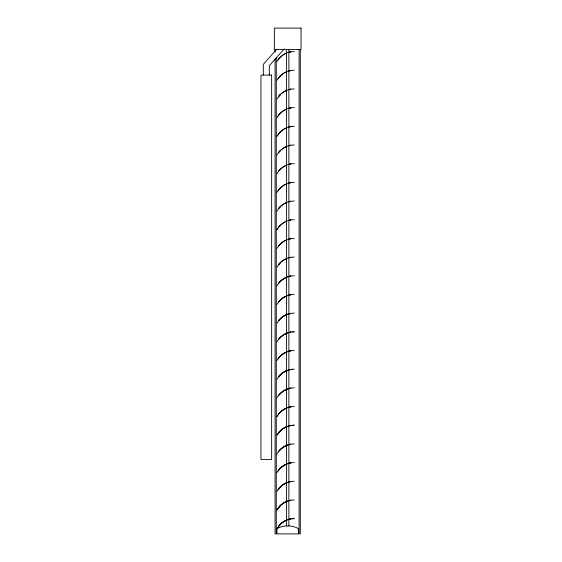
<?xml version="1.0" encoding="UTF-8"?>
<svg xmlns="http://www.w3.org/2000/svg" width="562" height="562" viewBox="0 0 562 562"><rect width="100%" height="100%" fill="white"/><g stroke="black" fill="none" stroke-linecap="round" stroke-linejoin="round"><path stroke-width="0.84" d="M277.017 61.462L279.026 58.603L277.958 59.986M277.017 80.148L280.199 76.011M277.017 98.835L280.199 94.69L279.026 95.976A19.874 19.874 0 0 1 290.786 89.175L289.1 89.555A19.902 19.902 0 0 1 290.8 89.175M277.017 117.514L280.199 113.376M277.017 154.88L279.026 152.028M277.017 173.567L279.026 170.708M277.017 192.253L280.199 188.108M277.017 210.933L279.026 208.073M277.958 228.144L277.017 229.619L279.026 226.76M277.017 248.306L279.026 245.446M277.017 266.985L279.026 264.126M277.017 285.672L279.026 282.812M277.017 304.358L279.026 301.499M277.017 323.038L279.026 320.178M277.017 341.724L279.026 338.865M277.017 360.404L280.199 356.266A19.818 19.818 0 0 1 289.093 351.131A19.902 19.902 0 0 1 290.8 350.744L294.27 350.442M277.017 379.09L280.199 374.952A19.818 19.818 0 0 1 289.093 369.817A19.902 19.902 0 0 1 290.8 369.431L292.521 369.213M277.017 397.777L279.026 394.917M277.958 414.981L277.017 416.456L279.026 413.597M277.958 433.667L277.017 435.143L279.026 432.283M277.017 453.829L279.026 450.97M277.017 472.509L280.199 468.371A19.818 19.818 0 0 1 289.093 463.236A19.902 19.902 0 0 1 290.8 462.849L294.27 462.547M277.017 491.195L280.199 487.05A19.818 19.818 0 0 1 289.093 481.922A19.902 19.902 0 0 1 290.8 481.536L294.27 481.234M277.958 78.673L279.026 77.289M277.958 116.039L279.026 114.655M279.026 133.342L277.017 136.201L280.199 132.056M277.958 190.778L279.026 189.394M277.958 358.928L279.026 357.544M277.958 471.033L279.026 469.649M277.958 489.72L279.026 488.336M276.687 49.316L263.297 64.398L263.297 75.076M284.246 48.894L269.31 65.719L269.31 75.076M294.27 51.5L290.8 51.809A19.902 19.902 0 0 0 289.1 52.182L290.793 51.816A19.874 19.874 0 0 0 279.019 58.603L280.199 57.324M294.27 144.919L290.8 145.228A19.902 19.902 0 0 0 289.1 145.6L290.793 145.235A19.874 19.874 0 0 0 279.019 152.021L280.199 150.742M294.27 163.605L290.8 163.914A19.902 19.902 0 0 0 289.1 164.287L290.793 163.914A19.874 19.874 0 0 0 279.019 170.708L280.199 169.429M294.27 200.971L290.8 201.28A19.902 19.902 0 0 0 289.1 201.653L290.793 201.287A19.874 19.874 0 0 0 279.019 208.073L280.199 206.795M294.27 219.658L290.8 219.96A19.902 19.902 0 0 0 289.1 220.339L290.793 219.967A19.874 19.874 0 0 0 279.019 226.76L280.199 225.481M294.27 238.337L290.8 238.646A19.902 19.902 0 0 0 289.1 239.019L290.793 238.653A19.874 19.874 0 0 0 279.019 245.446L280.199 244.161M290.786 257.333A19.874 19.874 0 0 0 279.019 264.126L280.199 262.847M279.026 282.812L280.199 281.527A19.818 19.818 0 0 1 289.093 276.399L290.793 276.019A19.874 19.874 0 0 0 279.019 282.812A19.902 19.902 0 0 1 285.847 277.572M289.1 295.078L290.793 294.706A19.874 19.874 0 0 0 279.019 301.492L280.199 300.213A19.818 19.818 0 0 1 289.093 295.078A19.902 19.902 0 0 1 290.8 294.692L294.27 294.39M289.1 313.758L290.793 313.385A19.874 19.874 0 0 0 279.019 320.178L280.199 318.9A19.818 19.818 0 0 1 289.093 313.765A19.902 19.902 0 0 1 290.8 313.378L294.27 313.076M289.1 332.444L290.793 332.072A19.874 19.874 0 0 0 279.019 338.865L280.199 337.579A19.818 19.818 0 0 1 289.093 332.451A19.902 19.902 0 0 1 290.8 332.065M279.026 376.231L280.199 374.952M289.1 388.497L290.793 388.124A19.874 19.874 0 0 0 279.019 394.917L280.199 393.632A19.818 19.818 0 0 1 289.093 388.497A19.902 19.902 0 0 1 290.8 388.117L294.27 387.808M289.1 407.176L290.793 406.811A19.874 19.874 0 0 0 279.019 413.597L280.199 412.318A19.818 19.818 0 0 1 289.093 407.183A19.902 19.902 0 0 1 290.8 406.797L294.27 406.495M280.199 431.005A19.818 19.818 0 0 1 289.093 425.87L290.793 425.49A19.874 19.874 0 0 0 279.019 432.283L281.478 429.832M294.27 443.861L290.8 444.17A19.902 19.902 0 0 0 289.1 444.542L290.793 444.177A19.874 19.874 0 0 0 279.019 450.963L280.199 449.684A19.818 19.818 0 0 1 289.093 444.549M280.199 505.737L277.017 509.874L280.199 505.737A19.818 19.818 0 0 1 289.093 500.602A19.902 19.902 0 0 1 290.8 500.215L294.27 499.913M280.199 524.423L277.017 528.561L277.017 533.9L298.366 533.9L298.366 528.561A22.691 22.691 0 0 0 277.017 528.561L280.199 524.423A19.818 19.818 0 0 1 289.093 519.288L290.793 518.909A19.874 19.874 0 0 0 279.019 525.702A19.902 19.902 0 0 1 285.847 520.468M292.521 126.317L290.8 126.541A19.902 19.902 0 0 0 289.1 126.914L290.793 126.548A19.874 19.874 0 0 0 279.019 133.342A19.902 19.902 0 0 1 285.847 128.101M289.1 126.921L290.8 126.541M290.793 257.34L289.1 257.705A19.902 19.902 0 0 1 290.8 257.326L294.27 257.024M289.1 351.131L290.793 350.758A19.874 19.874 0 0 0 279.019 357.544A19.902 19.902 0 0 1 285.847 352.311M289.1 369.81L290.793 369.438A19.874 19.874 0 0 0 279.019 376.231A19.902 19.902 0 0 1 285.847 370.997M290.8 462.856L289.1 463.228L290.793 462.856A19.874 19.874 0 0 0 279.019 469.649A19.902 19.902 0 0 1 285.847 464.416M289.1 481.915L290.793 481.543A19.874 19.874 0 0 0 279.019 488.336A19.902 19.902 0 0 1 285.847 483.095M289.1 500.602L290.793 500.229M290.8 89.175L294.27 88.866M290.8 332.065L294.284 331.756L292.521 331.84M292.521 425.258L294.27 425.181L290.8 425.483A19.902 19.902 0 0 0 289.1 425.863M292.521 518.684L294.27 518.6L290.8 518.909A19.902 19.902 0 0 0 289.1 519.281M294.27 70.187L290.8 70.489A19.902 19.902 0 0 0 289.1 70.868L290.793 70.496A19.874 19.874 0 0 0 279.019 77.289A19.902 19.902 0 0 1 285.847 72.048M294.27 107.553L290.8 107.862A19.902 19.902 0 0 0 289.1 108.234L290.793 107.862A19.874 19.874 0 0 0 279.019 114.655A19.902 19.902 0 0 1 285.847 109.421M292.528 126.31L294.27 126.239M294.27 182.292L290.8 182.594A19.902 19.902 0 0 0 289.1 182.966L290.793 182.601A19.874 19.874 0 0 0 279.019 189.394A19.902 19.902 0 0 1 285.847 184.153M294.27 275.71L290.8 276.012A19.902 19.902 0 0 0 289.1 276.392M292.528 369.206L294.27 369.129M300.298 49.456L300.298 533.9L299.11 533.9L299.11 49.456M288.875 49.456L288.875 526.004M286.501 49.456L286.501 526.004M276.272 57.352L276.272 533.9L275.085 533.9L275.085 59.108M275.085 49.456L275.085 52.083M285.847 501.782A19.902 19.902 0 0 0 279.026 507.015A19.874 19.874 0 0 1 290.786 500.222M279.026 450.963A19.902 19.902 0 0 1 285.847 445.729M279.026 432.283A19.902 19.902 0 0 1 285.847 427.043M279.026 413.597A19.902 19.902 0 0 1 285.847 408.363M279.026 394.91A19.902 19.902 0 0 1 285.847 389.677M279.026 338.865A19.902 19.902 0 0 1 285.847 333.624M279.026 320.178A19.902 19.902 0 0 1 285.847 314.945M279.026 301.492A19.902 19.902 0 0 1 285.847 296.258M279.026 264.126A19.902 19.902 0 0 1 285.847 258.892M279.026 245.439A19.902 19.902 0 0 1 285.847 240.206M279.026 226.76A19.902 19.902 0 0 1 285.847 221.519M279.026 208.073A19.902 19.902 0 0 1 285.847 202.84M279.026 170.708A19.902 19.902 0 0 1 285.847 165.474M279.026 152.021A19.902 19.902 0 0 1 285.847 146.787M279.026 58.603A19.902 19.902 0 0 1 285.847 53.369M279.026 95.969A19.902 19.902 0 0 1 285.847 90.735M301.035 28.1L274.347 28.1L274.347 49.456L301.035 49.456L301.035 28.1M271.643 75.076L260.965 75.076L260.965 459.435L271.643 459.435L271.643 75.076"/></g></svg>
